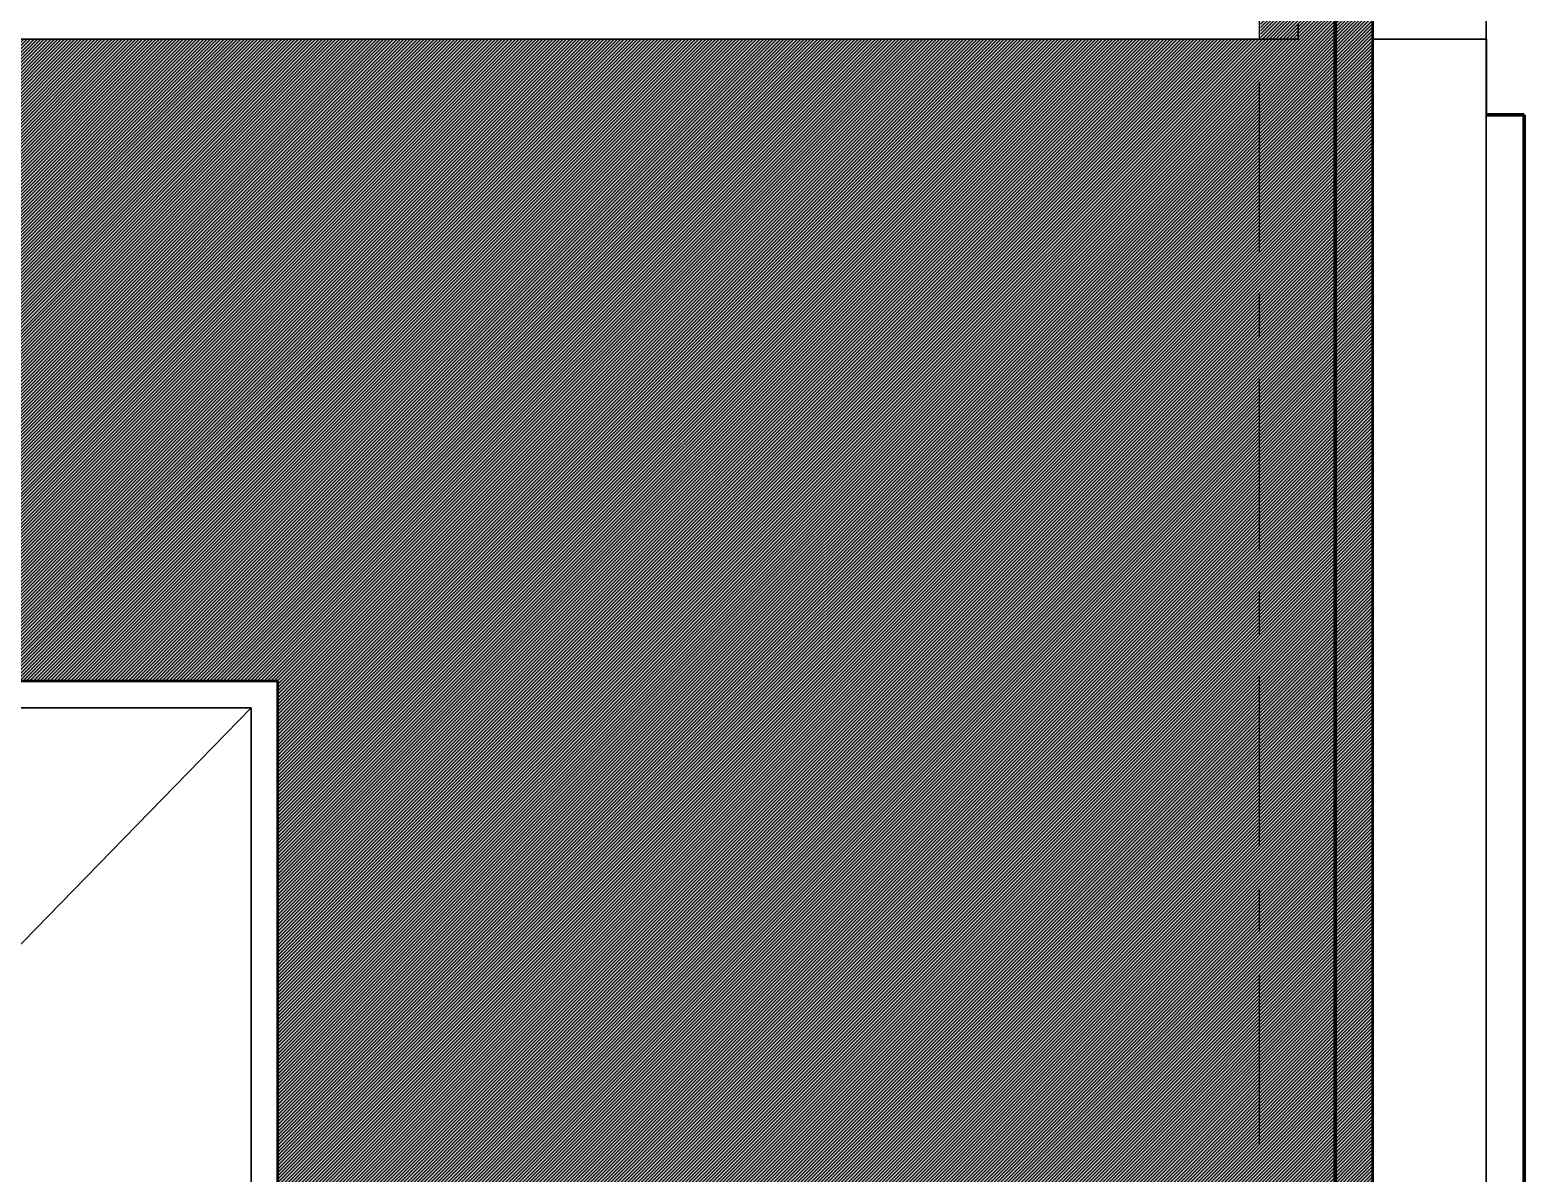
# Model space of a CAD drawing. Header units: millimetres. Extents: x -25371 to 2282244, y -90657 to 147824.
# Drawn here: x 1888571 to 1890549, y 526 to 2040 of the extents above; entities that cross this region are included whole.
import ezdxf
from ezdxf.enums import TextEntityAlignment as Align

# ---------------------------------------------------------------- set-up
doc = ezdxf.new("R2010")
doc.units = ezdxf.units.MM
doc.linetypes.add('CENTER', pattern=[50.8, 31.75, -6.35, 6.35, -6.35])
doc.linetypes.add('TA_GL_000.90000', pattern=[2.475, 0.9, -0.225, 0.225, -0.225, 0.9])
for name, color, linetype in [('000 - 0_SYM_DWG_GRIDLINE_MAIN_COLOR_251', 7, 'Continuous'), ('000 - 0_SYM_DWG_SLOPE-SYM_TEXT_COLOR_3', 7, 'Continuous'), ('000 - CONCRETE_COL_HATCH_', 7, 'Continuous'), ('000 - EXISTING_PRECAST_MAIN_COLOR_1', 7, 'Continuous'), ('000 - GRID', 7, 'CENTER')]:
    doc.layers.add(name, color=color, linetype=linetype)
for name, color, linetype, lineweight in [('A-DETL', 7, 'Continuous', 70), ('A-GENM', 7, 'Continuous', 35), ('A-GLAZ-CURT', 7, 'Continuous', 35), ('A-GLAZ-CWMG', 7, 'Continuous', 35), ('S-COLS-E', 7, 'Continuous', 100), ('WALL-E', 7, 'Continuous', 50)]:
    doc.layers.add(name, color=color, linetype=linetype, lineweight=lineweight)
doc.styles.add('Arial', font='arial.ttf', dxfattribs={"height": 300})
doc.styles.add('TA', font='', dxfattribs={"height": 4.5})
doc.styles.get('TA').set_extended_font_data('Cordia New')

# ---------------------------------------------------------------- blocks, each defined once
blk = doc.blocks.new('System Panel - DPA-AR_Facade_Solid Panel 150mm-5093853-VS01 - ELEVATION 4')
at = {"layer": 'A-GLAZ-CURT', "color": 7}
for p, q in [((4543.2, 106600), (4501.8, 106600)), ((4501.8, 106600), (4641.6, 106600)), ((4641.6, 106600), (4543.2, 106600))]:
    blk.add_line(p, q, dxfattribs=at)
blk = doc.blocks.new('System Panel - DPA-AR_Facade_Solid Panel 150mm-5091727-VS01 - ELEVATION 4')
at = {"layer": 'A-GLAZ-CURT', "color": 7}
for p, q in [((4650.1, 106600), (4501.8, 106600)), ((4650.1, 106600), (4501.8, 106600)), ((4650.1, 106500), (4650.1, 106600)), ((4650.1, 106600), (4650.1, 106500))]:
    blk.add_line(p, q, dxfattribs=at)
blk = doc.blocks.new('System Panel - DPA-AR_Facade_Solid Panel 150mm-5546956-VS01 - ELEVATION 4')
at = {"layer": 'A-GLAZ-CURT', "color": 7}
for p, q in [((4501.8, 106600), (4543.2, 106600)), ((4641.6, 106600), (4501.8, 106600)), ((4641.6, 106600), (4543.2, 106600))]:
    blk.add_line(p, q, dxfattribs=at)
blk = doc.blocks.new('System Panel - DPA-AR_Facade_Solid Panel 150mm-5600074-VS01 - ELEVATION 4')
at = {"layer": 'A-GLAZ-CURT', "color": 7}
for p, q in [((4650, 106600), (4650, 106645)), ((4650, 106645), (4650, 106600)), ((4501.8, 106600), (4650, 106600)), ((4650, 106600), (4501.8, 106600))]:
    blk.add_line(p, q, dxfattribs=at)
blk = doc.blocks.new('System Panel - DPA-AR_Facade_Solid Panel 150mm-5600075-VS01 - ELEVATION 4')
at = {"layer": 'A-GLAZ-CURT', "color": 7}
for p, q in [((4650, 106600), (4650, 106645)), ((4650, 106645), (4650, 106600)), ((4501.8, 106600), (4650, 106600)), ((4650, 106600), (4501.8, 106600))]:
    blk.add_line(p, q, dxfattribs=at)
blk = doc.blocks.new('System Panel - DPA-AR_Facade_Solid Panel 150mm-V68-VS01 - ELEVATION 4')
at = {"layer": 'A-GLAZ-CURT', "color": 7}
for p, q in [((4650, 106600), (4650, 106645)), ((4650, 106645), (4650, 106600)), ((4501.8, 106600), (4650, 106600)), ((4650, 106600), (4501.8, 106600))]:
    blk.add_line(p, q, dxfattribs=at)
blk = doc.blocks.new('DPA_CP_Entrance Canopy Lower - Depth 4200-5687027-VS01 - ELEVATION 4')
at = {"layer": 'A-GLAZ-CURT', "color": 7}
for p, q in [((4401, 106620), (4401, 106600)), ((4401, 106600), (4401, 106620)), ((4401, 106600), (1801, 106600)), ((1801, 106600), (4401, 106600))]:
    blk.add_line(p, q, dxfattribs=at)
blk = doc.blocks.new('DPA_CP_Entrance Canopy Lower - Depth 4200-V69-VS01 - ELEVATION 4')
at = {"layer": 'A-GLAZ-CURT', "color": 7}
for p, q in [((4401, 106620), (4401, 106600)), ((4401, 106600), (4401, 106620)), ((4401, 106600), (1801, 106600)), ((1801, 106600), (4401, 106600))]:
    blk.add_line(p, q, dxfattribs=at)
blk = doc.blocks.new('DPA_CP_Entrance Canopy Lower - Depth 4200-V70-VS01 - ELEVATION 4')
at = {"layer": 'A-GLAZ-CURT', "color": 7}
for p, q in [((4401, 106620), (4401, 106600)), ((4401, 106600), (4401, 106620)), ((4401, 106600), (1801, 106600)), ((1801, 106600), (4401, 106600))]:
    blk.add_line(p, q, dxfattribs=at)
blk = doc.blocks.new('DPA_CP_Entrance Canopy Lower - Depth 4200-V71-VS01 - ELEVATION 4')
at = {"layer": 'A-GLAZ-CURT', "color": 7}
for p, q in [((4401, 106620), (4401, 106600)), ((4401, 106600), (4401, 106620)), ((4401, 106600), (1801, 106600)), ((1801, 106600), (4401, 106600))]:
    blk.add_line(p, q, dxfattribs=at)
blk = doc.blocks.new('DPA_CP_Entrance Canopy Lower - Depth 4200-V72-VS01 - ELEVATION 4')
at = {"layer": 'A-GLAZ-CURT', "color": 7}
for p, q in [((4401, 106620), (4401, 106600)), ((4401, 106600), (4401, 106620)), ((4401, 106600), (1801, 106600)), ((1801, 106600), (4401, 106600))]:
    blk.add_line(p, q, dxfattribs=at)
blk = doc.blocks.new('DPA_CP_Entrance Canopy Lower - Depth 4200-V73-VS01 - ELEVATION 4')
at = {"layer": 'A-GLAZ-CURT', "color": 7}
for p, q in [((4401, 106620), (4401, 106600)), ((4401, 106600), (4401, 106620)), ((4401, 106600), (1801, 106600)), ((1801, 106600), (4401, 106600))]:
    blk.add_line(p, q, dxfattribs=at)
blk = doc.blocks.new('DPA_DR-SG-SW - D4_1100x2150 mm-5440963-VS01 - ELEVATION 4')
at = {"layer": '000 - EXISTING_PRECAST_MAIN_COLOR_1', "color": 7}
for p, q in [((1950, 105750), (3050, 105750)), ((3050, 105750), (1950, 105750)), ((3050, 105750), (3050, 104498.7)), ((3050, 104498.7), (3050, 105750)), ((3015, 105715), (1985, 104657.5)), ((2247.4, 105715), (3015, 105715)), ((3015, 105715), (2247.4, 105715)), ((2247.4, 105715), (3015, 105715)), ((3015, 105715), (2247.4, 105715)), ((3015, 105715), (3015, 104499.8)), ((3015, 105715), (3015, 104499.8)), ((3015, 105715), (3015, 104499.8)), ((3015, 104499.8), (3015, 105715))]:
    blk.add_line(p, q, dxfattribs=at)
blk = doc.blocks.new('DPA_CP_Entrance Louver Grill Vertical Z - Louver Grill Vertical Z-5599431-VS01 - ELEVATION 4')
at = {"layer": 'A-GLAZ-CURT', "color": 7}
for p, q in [((4500, 106500), (4500, 104499.4)), ((4500, 106500), (4500, 104499.4)), ((4500, 106500), (4500, 104499.4)), ((4500, 106500), (4500, 104499.4)), ((4650, 106500), (4700, 106500)), ((4700, 106500), (4650, 106500)), ((4650, 106500), (4700, 106500)), ((4700, 106500), (4650, 106500)), ((4700, 103645), (4700, 106500)), ((4700, 103645), (4700, 106500)), ((4700, 106500), (4700, 103645)), ((4700, 106500), (4700, 103645))]:
    blk.add_line(p, q, dxfattribs=at)
blk = doc.blocks.new('Rectangular Mullion - 45 x 100mm-5599497-VS01 - ELEVATION 4')
at = {"layer": 'A-GLAZ-CWMG', "color": 7}
for p, q in [((4500, 104499.4), (4500, 106500)), ((4500, 106500), (4500, 104499.4))]:
    blk.add_line(p, q, dxfattribs=at)
blk = doc.blocks.new('Rectangular Mullion - 45 x 100mm-5599498-VS01 - ELEVATION 4')
at = {"layer": 'A-GLAZ-CWMG', "color": 7}
for p, q in [((4500, 106500), (4500, 104499.4)), ((4500, 104499.4), (4500, 106500))]:
    blk.add_line(p, q, dxfattribs=at)
blk = doc.blocks.new('DPA_CP_Entrance Louver Grill Vertical Z - Louver Grill Vertical Z-5599499-VS01 - ELEVATION 4')
at = {"layer": 'A-GLAZ-CURT', "color": 7}
for p, q in [((4500, 106500), (4500, 104499.4)), ((4500, 106500), (4500, 104499.4)), ((4500, 106500), (4500, 104499.4)), ((4500, 106500), (4500, 104499.4)), ((4650, 106500), (4700, 106500)), ((4700, 106500), (4650, 106500)), ((4650, 106500), (4700, 106500)), ((4700, 106500), (4650, 106500)), ((4700, 103645), (4700, 106500)), ((4700, 103645), (4700, 106500)), ((4700, 106500), (4700, 103645)), ((4700, 106500), (4700, 103645))]:
    blk.add_line(p, q, dxfattribs=at)
blk = doc.blocks.new('Rectangular Mullion - Mullion_Top_C-Channel-5599266-VS01 - ELEVATION 4')
at = {"layer": 'A-GLAZ-CWMG', "color": 7}
blk.add_line((4500.5, 106600), (4600.5, 106600), dxfattribs=at)
blk = doc.blocks.new('Rectangular Mullion - 45 x 100mm-5599430-VS01 - ELEVATION 4')
at = {"layer": 'A-GLAZ-CWMG', "color": 7}
for p, q in [((4500, 104499.4), (4500, 106500)), ((4500, 106500), (4500, 104499.4))]:
    blk.add_line(p, q, dxfattribs=at)
blk = doc.blocks.new('GM_Louver Grill Vertical Z1 - Z Profile-V93-VS01 - ELEVATION 4')
at = {"layer": 'A-DETL', "color": 7}
for p, q in [((4650, 106500), (4700, 106500)), ((4700, 106500), (4700, 103645))]:
    blk.add_line(p, q, dxfattribs=at)
at = {"layer": 'A-GENM', "color": 7, "lineweight": 9}
for p, q in [((4698, 106500), (4650, 106500)), ((4700, 106500), (4698, 106500)), ((4700, 106500), (4700, 103645)), ((4700, 103645), (4700, 106500))]:
    blk.add_line(p, q, dxfattribs=at)
blk = doc.blocks.new('GM_Louver Grill Vertical Z1 - Z Profile-V94-VS01 - ELEVATION 4')
at = {"layer": 'A-DETL', "color": 7}
for p, q in [((4650, 106500), (4700, 106500)), ((4700, 106500), (4700, 103645))]:
    blk.add_line(p, q, dxfattribs=at)
at = {"layer": 'A-GENM', "color": 7, "lineweight": 9}
for p, q in [((4698, 106500), (4650, 106500)), ((4700, 106500), (4698, 106500)), ((4700, 106500), (4700, 103645)), ((4700, 103645), (4700, 106500))]:
    blk.add_line(p, q, dxfattribs=at)
blk = doc.blocks.new('GM_Louver Grill Vertical Z1 - Z Profile-V95-VS01 - ELEVATION 4')
at = {"layer": 'A-DETL', "color": 7}
for p, q in [((4650, 106500), (4700, 106500)), ((4700, 106500), (4700, 103645))]:
    blk.add_line(p, q, dxfattribs=at)
at = {"layer": 'A-GENM', "color": 7, "lineweight": 9}
for p, q in [((4698, 106500), (4650, 106500)), ((4700, 106500), (4698, 106500)), ((4700, 106500), (4700, 103645)), ((4700, 103645), (4700, 106500))]:
    blk.add_line(p, q, dxfattribs=at)
blk = doc.blocks.new('GM_Louver Grill Vertical Z1 - Z Profile-V96-VS01 - ELEVATION 4')
at = {"layer": 'A-DETL', "color": 7}
for p, q in [((4650, 106500), (4700, 106500)), ((4700, 106500), (4700, 103645))]:
    blk.add_line(p, q, dxfattribs=at)
at = {"layer": 'A-GENM', "color": 7, "lineweight": 9}
for p, q in [((4698, 106500), (4650, 106500)), ((4700, 106500), (4698, 106500)), ((4700, 106500), (4700, 103645)), ((4700, 103645), (4700, 106500))]:
    blk.add_line(p, q, dxfattribs=at)
blk = doc.blocks.new('GM_Louver Grill Vertical Z1 - Z Profile-V97-VS01 - ELEVATION 4')
at = {"layer": 'A-DETL', "color": 7}
for p, q in [((4650, 106500), (4700, 106500)), ((4700, 106500), (4700, 103645))]:
    blk.add_line(p, q, dxfattribs=at)
at = {"layer": 'A-GENM', "color": 7, "lineweight": 9}
for p, q in [((4698, 106500), (4650, 106500)), ((4700, 106500), (4698, 106500)), ((4700, 106500), (4700, 103645)), ((4700, 103645), (4700, 106500))]:
    blk.add_line(p, q, dxfattribs=at)
blk = doc.blocks.new('GM_Louver Grill Vertical Z1 - Z Profile-V98-VS01 - ELEVATION 4')
at = {"layer": 'A-DETL', "color": 7}
for p, q in [((4650, 106500), (4700, 106500)), ((4700, 106500), (4700, 103645))]:
    blk.add_line(p, q, dxfattribs=at)
at = {"layer": 'A-GENM', "color": 7, "lineweight": 9}
for p, q in [((4698, 106500), (4650, 106500)), ((4700, 106500), (4698, 106500)), ((4700, 106500), (4700, 103645)), ((4700, 103645), (4700, 106500))]:
    blk.add_line(p, q, dxfattribs=at)
blk = doc.blocks.new('GM_Louver Grill Vertical Z1 - Z Profile-V99-VS01 - ELEVATION 4')
at = {"layer": 'A-DETL', "color": 7}
for p, q in [((4650, 106500), (4700, 106500)), ((4700, 106500), (4700, 103645))]:
    blk.add_line(p, q, dxfattribs=at)
at = {"layer": 'A-GENM', "color": 7, "lineweight": 9}
for p, q in [((4698, 106500), (4650, 106500)), ((4700, 106500), (4698, 106500)), ((4700, 106500), (4700, 103645)), ((4700, 103645), (4700, 106500))]:
    blk.add_line(p, q, dxfattribs=at)
blk = doc.blocks.new('GM_Louver Grill Vertical Z1 - Z Profile-V100-VS01 - ELEVATION 4')
at = {"layer": 'A-DETL', "color": 7}
for p, q in [((4650, 106500), (4700, 106500)), ((4700, 106500), (4700, 103645))]:
    blk.add_line(p, q, dxfattribs=at)
at = {"layer": 'A-GENM', "color": 7, "lineweight": 9}
for p, q in [((4698, 106500), (4650, 106500)), ((4700, 106500), (4698, 106500)), ((4700, 106500), (4700, 103645)), ((4700, 103645), (4700, 106500))]:
    blk.add_line(p, q, dxfattribs=at)
blk = doc.blocks.new('GM_Louver Grill Vertical Z1 - Z Profile-V101-VS01 - ELEVATION 4')
at = {"layer": 'A-DETL', "color": 7}
for p, q in [((4650, 106500), (4700, 106500)), ((4700, 106500), (4700, 103645))]:
    blk.add_line(p, q, dxfattribs=at)
at = {"layer": 'A-GENM', "color": 7, "lineweight": 9}
for p, q in [((4698, 106500), (4650, 106500)), ((4700, 106500), (4698, 106500)), ((4700, 106500), (4700, 103645)), ((4700, 103645), (4700, 106500))]:
    blk.add_line(p, q, dxfattribs=at)
blk = doc.blocks.new('GM_Louver Grill Vertical Z1 - Z Profile-V102-VS01 - ELEVATION 4')
at = {"layer": 'A-DETL', "color": 7}
for p, q in [((4650, 106500), (4700, 106500)), ((4700, 106500), (4700, 103645))]:
    blk.add_line(p, q, dxfattribs=at)
at = {"layer": 'A-GENM', "color": 7, "lineweight": 9}
for p, q in [((4698, 106500), (4650, 106500)), ((4700, 106500), (4698, 106500)), ((4700, 106500), (4700, 103645)), ((4700, 103645), (4700, 106500))]:
    blk.add_line(p, q, dxfattribs=at)
blk = doc.blocks.new('GM_Louver Grill Vertical Z1 - Z Profile-V103-VS01 - ELEVATION 4')
at = {"layer": 'A-DETL', "color": 7}
for p, q in [((4650, 106500), (4700, 106500)), ((4700, 106500), (4700, 103645))]:
    blk.add_line(p, q, dxfattribs=at)
at = {"layer": 'A-GENM', "color": 7, "lineweight": 9}
for p, q in [((4698, 106500), (4650, 106500)), ((4700, 106500), (4698, 106500)), ((4700, 106500), (4700, 103645)), ((4700, 103645), (4700, 106500))]:
    blk.add_line(p, q, dxfattribs=at)
blk = doc.blocks.new('GM_Louver Grill Vertical Z1 - Z Profile-V104-VS01 - ELEVATION 4')
at = {"layer": 'A-DETL', "color": 7}
for p, q in [((4650, 106500), (4700, 106500)), ((4700, 106500), (4700, 103645))]:
    blk.add_line(p, q, dxfattribs=at)
at = {"layer": 'A-GENM', "color": 7, "lineweight": 9}
for p, q in [((4698, 106500), (4650, 106500)), ((4700, 106500), (4698, 106500)), ((4700, 106500), (4700, 103645)), ((4700, 103645), (4700, 106500))]:
    blk.add_line(p, q, dxfattribs=at)
blk = doc.blocks.new('GM_Louver Grill Vertical Z1 - Z Profile-V105-VS01 - ELEVATION 4')
at = {"layer": 'A-DETL', "color": 7}
for p, q in [((4650, 106500), (4700, 106500)), ((4700, 106500), (4700, 103645))]:
    blk.add_line(p, q, dxfattribs=at)
at = {"layer": 'A-GENM', "color": 7, "lineweight": 9}
for p, q in [((4698, 106500), (4650, 106500)), ((4700, 106500), (4698, 106500)), ((4700, 106500), (4700, 103645)), ((4700, 103645), (4700, 106500))]:
    blk.add_line(p, q, dxfattribs=at)
blk = doc.blocks.new('GM_Louver Grill Vertical Z1 - Z Profile-V106-VS01 - ELEVATION 4')
at = {"layer": 'A-DETL', "color": 7}
for p, q in [((4650, 106500), (4700, 106500)), ((4700, 106500), (4700, 103645))]:
    blk.add_line(p, q, dxfattribs=at)
at = {"layer": 'A-GENM', "color": 7, "lineweight": 9}
for p, q in [((4698, 106500), (4650, 106500)), ((4700, 106500), (4698, 106500)), ((4700, 106500), (4700, 103645)), ((4700, 103645), (4700, 106500))]:
    blk.add_line(p, q, dxfattribs=at)
blk = doc.blocks.new('GM_Louver Grill Vertical Z1 - Z Profile-V107-VS01 - ELEVATION 4')
at = {"layer": 'A-DETL', "color": 7}
for p, q in [((4650, 106500), (4700, 106500)), ((4700, 106500), (4700, 103645))]:
    blk.add_line(p, q, dxfattribs=at)
at = {"layer": 'A-GENM', "color": 7, "lineweight": 9}
for p, q in [((4698, 106500), (4650, 106500)), ((4700, 106500), (4698, 106500)), ((4700, 106500), (4700, 103645)), ((4700, 103645), (4700, 106500))]:
    blk.add_line(p, q, dxfattribs=at)
blk = doc.blocks.new('GM_Louver Grill Vertical Z1 - Z Profile-V108-VS01 - ELEVATION 4')
at = {"layer": 'A-DETL', "color": 7}
for p, q in [((4650, 106500), (4700, 106500)), ((4700, 106500), (4700, 103645))]:
    blk.add_line(p, q, dxfattribs=at)
at = {"layer": 'A-GENM', "color": 7, "lineweight": 9}
for p, q in [((4698, 106500), (4650, 106500)), ((4700, 106500), (4698, 106500)), ((4700, 106500), (4700, 103645)), ((4700, 103645), (4700, 106500))]:
    blk.add_line(p, q, dxfattribs=at)
blk = doc.blocks.new('GM_Louver Grill Vertical Z1 - Z Profile-V109-VS01 - ELEVATION 4')
at = {"layer": 'A-DETL', "color": 7}
for p, q in [((4650, 106500), (4700, 106500)), ((4700, 106500), (4700, 103645))]:
    blk.add_line(p, q, dxfattribs=at)
at = {"layer": 'A-GENM', "color": 7, "lineweight": 9}
for p, q in [((4698, 106500), (4650, 106500)), ((4700, 106500), (4698, 106500)), ((4700, 106500), (4700, 103645)), ((4700, 103645), (4700, 106500))]:
    blk.add_line(p, q, dxfattribs=at)
blk = doc.blocks.new('Rectangular Mullion - Mullion_Top_C-Channel-5599267-VS01 - ELEVATION 4')
at = {"layer": 'A-GLAZ-CWMG', "color": 7}
blk.add_line((4600.5, 106600), (4500.5, 106600), dxfattribs=at)
blk = doc.blocks.new('GM_Louver Grill Vertical Z1 - Z Profile-V110-VS01 - ELEVATION 4')
at = {"layer": 'A-DETL', "color": 7}
for p, q in [((4650, 106500), (4700, 106500)), ((4700, 106500), (4700, 103645))]:
    blk.add_line(p, q, dxfattribs=at)
at = {"layer": 'A-GENM', "color": 7, "lineweight": 9}
for p, q in [((4698, 106500), (4650, 106500)), ((4700, 106500), (4698, 106500)), ((4700, 106500), (4700, 103645)), ((4700, 103645), (4700, 106500))]:
    blk.add_line(p, q, dxfattribs=at)
blk = doc.blocks.new('GM_Louver Grill Vertical Z1 - Z Profile-V111-VS01 - ELEVATION 4')
at = {"layer": 'A-DETL', "color": 7}
for p, q in [((4650, 106500), (4700, 106500)), ((4700, 106500), (4700, 103645))]:
    blk.add_line(p, q, dxfattribs=at)
at = {"layer": 'A-GENM', "color": 7, "lineweight": 9}
for p, q in [((4698, 106500), (4650, 106500)), ((4700, 106500), (4698, 106500)), ((4700, 106500), (4700, 103645)), ((4700, 103645), (4700, 106500))]:
    blk.add_line(p, q, dxfattribs=at)
blk = doc.blocks.new('GM_Louver Grill Vertical Z1 - Z Profile-V112-VS01 - ELEVATION 4')
at = {"layer": 'A-DETL', "color": 7}
for p, q in [((4650, 106500), (4700, 106500)), ((4700, 106500), (4700, 103645))]:
    blk.add_line(p, q, dxfattribs=at)
at = {"layer": 'A-GENM', "color": 7, "lineweight": 9}
for p, q in [((4698, 106500), (4650, 106500)), ((4700, 106500), (4698, 106500)), ((4700, 106500), (4700, 103645)), ((4700, 103645), (4700, 106500))]:
    blk.add_line(p, q, dxfattribs=at)
blk = doc.blocks.new('GM_Louver Grill Vertical Z1 - Z Profile-V113-VS01 - ELEVATION 4')
at = {"layer": 'A-DETL', "color": 7}
for p, q in [((4650, 106500), (4700, 106500)), ((4700, 106500), (4700, 103645))]:
    blk.add_line(p, q, dxfattribs=at)
at = {"layer": 'A-GENM', "color": 7, "lineweight": 9}
for p, q in [((4698, 106500), (4650, 106500)), ((4700, 106500), (4698, 106500)), ((4700, 106500), (4700, 103645)), ((4700, 103645), (4700, 106500))]:
    blk.add_line(p, q, dxfattribs=at)
blk = doc.blocks.new('GM_Louver Grill Vertical Z1 - Z Profile-V114-VS01 - ELEVATION 4')
at = {"layer": 'A-DETL', "color": 7}
for p, q in [((4650, 106500), (4700, 106500)), ((4700, 106500), (4700, 103645))]:
    blk.add_line(p, q, dxfattribs=at)
at = {"layer": 'A-GENM', "color": 7, "lineweight": 9}
for p, q in [((4698, 106500), (4650, 106500)), ((4700, 106500), (4698, 106500)), ((4700, 106500), (4700, 103645)), ((4700, 103645), (4700, 106500))]:
    blk.add_line(p, q, dxfattribs=at)
blk = doc.blocks.new('GM_Louver Grill Vertical Z1 - Z Profile-V115-VS01 - ELEVATION 4')
at = {"layer": 'A-DETL', "color": 7}
for p, q in [((4650, 106500), (4700, 106500)), ((4700, 106500), (4700, 103645))]:
    blk.add_line(p, q, dxfattribs=at)
at = {"layer": 'A-GENM', "color": 7, "lineweight": 9}
for p, q in [((4698, 106500), (4650, 106500)), ((4700, 106500), (4698, 106500)), ((4700, 106500), (4700, 103645)), ((4700, 103645), (4700, 106500))]:
    blk.add_line(p, q, dxfattribs=at)
blk = doc.blocks.new('GM_Louver Grill Vertical Z1 - Z Profile-V116-VS01 - ELEVATION 4')
at = {"layer": 'A-DETL', "color": 7}
for p, q in [((4650, 106500), (4700, 106500)), ((4700, 106500), (4700, 103645))]:
    blk.add_line(p, q, dxfattribs=at)
at = {"layer": 'A-GENM', "color": 7, "lineweight": 9}
for p, q in [((4698, 106500), (4650, 106500)), ((4700, 106500), (4698, 106500)), ((4700, 106500), (4700, 103645)), ((4700, 103645), (4700, 106500))]:
    blk.add_line(p, q, dxfattribs=at)
blk = doc.blocks.new('GM_Louver Grill Vertical Z1 - Z Profile-V117-VS01 - ELEVATION 4')
at = {"layer": 'A-DETL', "color": 7}
for p, q in [((4650, 106500), (4700, 106500)), ((4700, 106500), (4700, 103645))]:
    blk.add_line(p, q, dxfattribs=at)
at = {"layer": 'A-GENM', "color": 7, "lineweight": 9}
for p, q in [((4698, 106500), (4650, 106500)), ((4700, 106500), (4698, 106500)), ((4700, 106500), (4700, 103645)), ((4700, 103645), (4700, 106500))]:
    blk.add_line(p, q, dxfattribs=at)
blk = doc.blocks.new('GM_Louver Grill Vertical Z1 - Z Profile-V118-VS01 - ELEVATION 4')
at = {"layer": 'A-DETL', "color": 7}
for p, q in [((4650, 106500), (4700, 106500)), ((4700, 106500), (4700, 103645))]:
    blk.add_line(p, q, dxfattribs=at)
at = {"layer": 'A-GENM', "color": 7, "lineweight": 9}
for p, q in [((4698, 106500), (4650, 106500)), ((4700, 106500), (4698, 106500)), ((4700, 106500), (4700, 103645)), ((4700, 103645), (4700, 106500))]:
    blk.add_line(p, q, dxfattribs=at)
blk = doc.blocks.new('GM_Louver Grill Vertical Z1 - Z Profile-V119-VS01 - ELEVATION 4')
at = {"layer": 'A-DETL', "color": 7}
for p, q in [((4650, 106500), (4700, 106500)), ((4700, 106500), (4700, 103645))]:
    blk.add_line(p, q, dxfattribs=at)
at = {"layer": 'A-GENM', "color": 7, "lineweight": 9}
for p, q in [((4698, 106500), (4650, 106500)), ((4700, 106500), (4698, 106500)), ((4700, 106500), (4700, 103645)), ((4700, 103645), (4700, 106500))]:
    blk.add_line(p, q, dxfattribs=at)
blk = doc.blocks.new('GM_Louver Grill Vertical Z1 - Z Profile-V120-VS01 - ELEVATION 4')
at = {"layer": 'A-DETL', "color": 7}
for p, q in [((4650, 106500), (4700, 106500)), ((4700, 106500), (4700, 103645))]:
    blk.add_line(p, q, dxfattribs=at)
at = {"layer": 'A-GENM', "color": 7, "lineweight": 9}
for p, q in [((4698, 106500), (4650, 106500)), ((4700, 106500), (4698, 106500)), ((4700, 106500), (4700, 103645)), ((4700, 103645), (4700, 106500))]:
    blk.add_line(p, q, dxfattribs=at)
blk = doc.blocks.new('GM_Louver Grill Vertical Z1 - Z Profile-V121-VS01 - ELEVATION 4')
at = {"layer": 'A-DETL', "color": 7}
for p, q in [((4650, 106500), (4700, 106500)), ((4700, 106500), (4700, 103645))]:
    blk.add_line(p, q, dxfattribs=at)
at = {"layer": 'A-GENM', "color": 7, "lineweight": 9}
for p, q in [((4698, 106500), (4650, 106500)), ((4700, 106500), (4698, 106500)), ((4700, 106500), (4700, 103645)), ((4700, 103645), (4700, 106500))]:
    blk.add_line(p, q, dxfattribs=at)
blk = doc.blocks.new('GM_Louver Grill Vertical Z1 - Z Profile-V122-VS01 - ELEVATION 4')
at = {"layer": 'A-DETL', "color": 7}
for p, q in [((4650, 106500), (4700, 106500)), ((4700, 106500), (4700, 103645))]:
    blk.add_line(p, q, dxfattribs=at)
at = {"layer": 'A-GENM', "color": 7, "lineweight": 9}
for p, q in [((4698, 106500), (4650, 106500)), ((4700, 106500), (4698, 106500)), ((4700, 106500), (4700, 103645)), ((4700, 103645), (4700, 106500))]:
    blk.add_line(p, q, dxfattribs=at)
blk = doc.blocks.new('GM_Louver Grill Vertical Z1 - Z Profile-V123-VS01 - ELEVATION 4')
at = {"layer": 'A-DETL', "color": 7}
for p, q in [((4650, 106500), (4700, 106500)), ((4700, 106500), (4700, 103645))]:
    blk.add_line(p, q, dxfattribs=at)
at = {"layer": 'A-GENM', "color": 7, "lineweight": 9}
for p, q in [((4698, 106500), (4650, 106500)), ((4700, 106500), (4698, 106500)), ((4700, 106500), (4700, 103645)), ((4700, 103645), (4700, 106500))]:
    blk.add_line(p, q, dxfattribs=at)
blk = doc.blocks.new('GM_Louver Grill Vertical Z1 - Z Profile-V124-VS01 - ELEVATION 4')
at = {"layer": 'A-DETL', "color": 7}
for p, q in [((4650, 106500), (4700, 106500)), ((4700, 106500), (4700, 103645))]:
    blk.add_line(p, q, dxfattribs=at)
at = {"layer": 'A-GENM', "color": 7, "lineweight": 9}
for p, q in [((4698, 106500), (4650, 106500)), ((4700, 106500), (4698, 106500)), ((4700, 106500), (4700, 103645)), ((4700, 103645), (4700, 106500))]:
    blk.add_line(p, q, dxfattribs=at)
blk = doc.blocks.new('GM_Louver Grill Vertical Z1 - Z Profile-V125-VS01 - ELEVATION 4')
at = {"layer": 'A-DETL', "color": 7}
for p, q in [((4650, 106500), (4700, 106500)), ((4700, 106500), (4700, 103645))]:
    blk.add_line(p, q, dxfattribs=at)
at = {"layer": 'A-GENM', "color": 7, "lineweight": 9}
for p, q in [((4698, 106500), (4650, 106500)), ((4700, 106500), (4698, 106500)), ((4700, 106500), (4700, 103645)), ((4700, 103645), (4700, 106500))]:
    blk.add_line(p, q, dxfattribs=at)
blk = doc.blocks.new('GM_Louver Grill Vertical Z1 - Z Profile-V126-VS01 - ELEVATION 4')
at = {"layer": 'A-DETL', "color": 7}
for p, q in [((4650, 106500), (4700, 106500)), ((4700, 106500), (4700, 103645))]:
    blk.add_line(p, q, dxfattribs=at)
at = {"layer": 'A-GENM', "color": 7, "lineweight": 9}
for p, q in [((4698, 106500), (4650, 106500)), ((4700, 106500), (4698, 106500)), ((4700, 106500), (4700, 103645)), ((4700, 103645), (4700, 106500))]:
    blk.add_line(p, q, dxfattribs=at)
blk = doc.blocks.new('GM_Louver Grill Vertical Z1 - Z Profile-V127-VS01 - ELEVATION 4')
at = {"layer": 'A-DETL', "color": 7}
for p, q in [((4650, 106500), (4700, 106500)), ((4700, 106500), (4700, 103645))]:
    blk.add_line(p, q, dxfattribs=at)
at = {"layer": 'A-GENM', "color": 7, "lineweight": 9}
for p, q in [((4698, 106500), (4650, 106500)), ((4700, 106500), (4698, 106500)), ((4700, 106500), (4700, 103645)), ((4700, 103645), (4700, 106500))]:
    blk.add_line(p, q, dxfattribs=at)
blk = doc.blocks.new('System Panel - DPA-AR_Facade_Solid Panel 150mm-5598975-VS01 - ELEVATION 4')
at = {"layer": 'A-GLAZ-CURT', "color": 7}
for p, q in [((4500, 104499.4), (4500, 106600)), ((4500, 106600), (4500, 104499.4)), ((4650, 106600), (4500, 106600)), ((4650, 106600), (4500, 106600)), ((4650, 103500), (4650, 106600)), ((4650, 106600), (4650, 106600)), ((4650, 106600), (4650, 103500))]:
    blk.add_line(p, q, dxfattribs=at)
blk = doc.blocks.new('System Panel - DPA-AR_Facade_Solid Panel 150mm-V128-VS01 - ELEVATION 4')
at = {"layer": 'A-GLAZ-CURT', "color": 7}
for p, q in [((4500, 104499.4), (4500, 106600)), ((4650, 106600), (4500, 106600)), ((4650, 106600), (4501.8, 106600)), ((4650, 106500), (4650, 106600)), ((4650, 106600), (4650, 106500))]:
    blk.add_line(p, q, dxfattribs=at)
blk = doc.blocks.new('Rectangular Mullion - 45 x 100mm-V132-VS01 - ELEVATION 4')
at = {"layer": 'A-GLAZ-CWMG', "color": 7}
for p, q in [((4500, 106600), (4500, 106645)), ((4600, 106600), (4500, 106600))]:
    blk.add_line(p, q, dxfattribs=at)
blk = doc.blocks.new('Rectangular Mullion - 45 x 100mm-V149-VS01 - ELEVATION 4')
at = {"layer": 'A-GLAZ-CWMG', "color": 7}
for p, q in [((4500, 106645), (4500, 106600)), ((4500, 106600), (4600, 106600))]:
    blk.add_line(p, q, dxfattribs=at)
blk = doc.blocks.new('System Panel - DPA-AR_Facade_Solid Panel 150mm-V168-VS01 - ELEVATION 4')
at = {"layer": 'A-GLAZ-CURT', "color": 7}
for p, q in [((4650, 106600), (4650, 108700)), ((4650, 108700), (4650, 106600)), ((4500, 106600), (4500, 106800)), ((4500, 106800), (4500, 106600)), ((4500, 106600), (4650, 106600)), ((4650, 106600), (4500, 106600)), ((4650, 106600), (4650, 106600))]:
    blk.add_line(p, q, dxfattribs=at)
blk = doc.blocks.new('System Panel - DPA-AR_Facade_Solid Panel 150mm-V169-VS01 - ELEVATION 4')
at = {"layer": 'A-GLAZ-CURT', "color": 7}
for p, q in [((4500, 106600), (4500, 106800)), ((4650, 106600), (4650, 106645)), ((4650, 106645), (4650, 106600)), ((4650, 106600), (4500, 106600)), ((4501.8, 106600), (4650, 106600))]:
    blk.add_line(p, q, dxfattribs=at)
blk = doc.blocks.new('C-1-VS01_REV00_20260616-140725_ELEVATION_4_EX')
at = {"layer": '000 - CONCRETE_COL_HATCH_'}
h = blk.add_hatch(dxfattribs=at)
h.set_pattern_fill('AR-CONC', scale=0.05, angle=-2e-15)
h.paths.add_polyline_path([(16572.8, 106950), (14053.6, 107184.7), (14054.3, 106600), (16572.8, 106600)])
h.paths.add_polyline_path([(15271.8, 105750), (15271.8, 103600), (16721.8, 103600), (16721.8, 108700), (14053.6, 108700), (14053.6, 107184.7), (14053.6, 103600), (14171.8, 103600), (14171.8, 105750)])
h = blk.add_hatch(dxfattribs=at)
h.set_pattern_fill('ANSI31', angle=-2e-15)
h.paths.add_polyline_path([(16572.8, 106950), (14053.6, 107184.7), (14054.3, 106600), (16572.8, 106600)])
h.paths.add_polyline_path([(15271.8, 105750), (15271.8, 103600), (16721.8, 103600), (16721.8, 108700), (14053.6, 108700), (14053.6, 107184.7), (14053.6, 103600), (14171.8, 103600), (14171.8, 105750)])
at = {"color": 7}
blk.add_lwpolyline([(14053.6, 103600), (16721.8, 103600), (16721.8, 108700), (14053.6, 108700)], close=True, dxfattribs=at)
at = {"layer": 'S-COLS-E', "color": 7}
blk.add_line((16671.8, 106800), (16671.8, 104500), dxfattribs=at)
at = {"layer": 'WALL-E', "color": 7}
for p, q in [((16671.8, 104500), (16671.8, 106800)), ((16721.8, 104499.4), (16721.8, 106800)), ((16721.8, 104499.4), (16721.8, 106800)), ((15271.8, 105750), (14591.8, 105750)), ((15271.8, 105750), (15271.8, 104498.7)), ((15271.8, 105750), (15271.8, 104498.7))]:
    blk.add_line(p, q, dxfattribs=at)
at = {"layer": '000 - EXISTING_PRECAST_MAIN_COLOR_1', "color": 7}
blk.add_blockref('DPA_DR-SG-SW - D4_1100x2150 mm-5440963-VS01 - ELEVATION 4', (12221.8, 0), dxfattribs=at)
at = {"layer": 'A-GENM', "color": 7}
for name in ['GM_Louver Grill Vertical Z1 - Z Profile-V93-VS01 - ELEVATION 4', 'GM_Louver Grill Vertical Z1 - Z Profile-V94-VS01 - ELEVATION 4', 'GM_Louver Grill Vertical Z1 - Z Profile-V95-VS01 - ELEVATION 4', 'GM_Louver Grill Vertical Z1 - Z Profile-V96-VS01 - ELEVATION 4', 'GM_Louver Grill Vertical Z1 - Z Profile-V97-VS01 - ELEVATION 4', 'GM_Louver Grill Vertical Z1 - Z Profile-V98-VS01 - ELEVATION 4', 'GM_Louver Grill Vertical Z1 - Z Profile-V99-VS01 - ELEVATION 4', 'GM_Louver Grill Vertical Z1 - Z Profile-V100-VS01 - ELEVATION 4', 'GM_Louver Grill Vertical Z1 - Z Profile-V101-VS01 - ELEVATION 4', 'GM_Louver Grill Vertical Z1 - Z Profile-V102-VS01 - ELEVATION 4', 'GM_Louver Grill Vertical Z1 - Z Profile-V103-VS01 - ELEVATION 4', 'GM_Louver Grill Vertical Z1 - Z Profile-V104-VS01 - ELEVATION 4', 'GM_Louver Grill Vertical Z1 - Z Profile-V105-VS01 - ELEVATION 4', 'GM_Louver Grill Vertical Z1 - Z Profile-V106-VS01 - ELEVATION 4', 'GM_Louver Grill Vertical Z1 - Z Profile-V107-VS01 - ELEVATION 4', 'GM_Louver Grill Vertical Z1 - Z Profile-V108-VS01 - ELEVATION 4', 'GM_Louver Grill Vertical Z1 - Z Profile-V109-VS01 - ELEVATION 4', 'GM_Louver Grill Vertical Z1 - Z Profile-V110-VS01 - ELEVATION 4', 'GM_Louver Grill Vertical Z1 - Z Profile-V111-VS01 - ELEVATION 4', 'GM_Louver Grill Vertical Z1 - Z Profile-V112-VS01 - ELEVATION 4', 'GM_Louver Grill Vertical Z1 - Z Profile-V113-VS01 - ELEVATION 4', 'GM_Louver Grill Vertical Z1 - Z Profile-V114-VS01 - ELEVATION 4', 'GM_Louver Grill Vertical Z1 - Z Profile-V115-VS01 - ELEVATION 4', 'GM_Louver Grill Vertical Z1 - Z Profile-V116-VS01 - ELEVATION 4', 'GM_Louver Grill Vertical Z1 - Z Profile-V117-VS01 - ELEVATION 4', 'GM_Louver Grill Vertical Z1 - Z Profile-V118-VS01 - ELEVATION 4', 'GM_Louver Grill Vertical Z1 - Z Profile-V119-VS01 - ELEVATION 4', 'GM_Louver Grill Vertical Z1 - Z Profile-V120-VS01 - ELEVATION 4', 'GM_Louver Grill Vertical Z1 - Z Profile-V121-VS01 - ELEVATION 4', 'GM_Louver Grill Vertical Z1 - Z Profile-V122-VS01 - ELEVATION 4', 'GM_Louver Grill Vertical Z1 - Z Profile-V123-VS01 - ELEVATION 4', 'GM_Louver Grill Vertical Z1 - Z Profile-V124-VS01 - ELEVATION 4', 'GM_Louver Grill Vertical Z1 - Z Profile-V125-VS01 - ELEVATION 4', 'GM_Louver Grill Vertical Z1 - Z Profile-V126-VS01 - ELEVATION 4', 'GM_Louver Grill Vertical Z1 - Z Profile-V127-VS01 - ELEVATION 4']:
    blk.add_blockref(name, (12221.8, 0), dxfattribs=at)
at = {"layer": 'A-GLAZ-CURT', "color": 7}
for name in ['DPA_CP_Entrance Canopy Lower - Depth 4200-5687027-VS01 - ELEVATION 4', 'DPA_CP_Entrance Canopy Lower - Depth 4200-V69-VS01 - ELEVATION 4', 'DPA_CP_Entrance Canopy Lower - Depth 4200-V70-VS01 - ELEVATION 4', 'DPA_CP_Entrance Canopy Lower - Depth 4200-V71-VS01 - ELEVATION 4', 'DPA_CP_Entrance Canopy Lower - Depth 4200-V72-VS01 - ELEVATION 4', 'DPA_CP_Entrance Canopy Lower - Depth 4200-V73-VS01 - ELEVATION 4', 'System Panel - DPA-AR_Facade_Solid Panel 150mm-5546956-VS01 - ELEVATION 4', 'System Panel - DPA-AR_Facade_Solid Panel 150mm-5600074-VS01 - ELEVATION 4', 'System Panel - DPA-AR_Facade_Solid Panel 150mm-5600075-VS01 - ELEVATION 4', 'System Panel - DPA-AR_Facade_Solid Panel 150mm-V68-VS01 - ELEVATION 4', 'System Panel - DPA-AR_Facade_Solid Panel 150mm-V168-VS01 - ELEVATION 4', 'System Panel - DPA-AR_Facade_Solid Panel 150mm-V169-VS01 - ELEVATION 4', 'System Panel - DPA-AR_Facade_Solid Panel 150mm-5093853-VS01 - ELEVATION 4', 'System Panel - DPA-AR_Facade_Solid Panel 150mm-5598975-VS01 - ELEVATION 4', 'System Panel - DPA-AR_Facade_Solid Panel 150mm-V128-VS01 - ELEVATION 4', 'System Panel - DPA-AR_Facade_Solid Panel 150mm-5091727-VS01 - ELEVATION 4', 'DPA_CP_Entrance Louver Grill Vertical Z - Louver Grill Vertical Z-5599431-VS01 - ELEVATION 4', 'DPA_CP_Entrance Louver Grill Vertical Z - Louver Grill Vertical Z-5599499-VS01 - ELEVATION 4']:
    blk.add_blockref(name, (12221.8, 0), dxfattribs=at)
at = {"layer": 'A-GLAZ-CWMG', "color": 7}
for name in ['Rectangular Mullion - 45 x 100mm-V132-VS01 - ELEVATION 4', 'Rectangular Mullion - 45 x 100mm-V149-VS01 - ELEVATION 4', 'Rectangular Mullion - Mullion_Top_C-Channel-5599266-VS01 - ELEVATION 4', 'Rectangular Mullion - Mullion_Top_C-Channel-5599267-VS01 - ELEVATION 4', 'Rectangular Mullion - 45 x 100mm-5599497-VS01 - ELEVATION 4', 'Rectangular Mullion - 45 x 100mm-5599498-VS01 - ELEVATION 4', 'Rectangular Mullion - 45 x 100mm-5599430-VS01 - ELEVATION 4']:
    blk.add_blockref(name, (12221.8, 0), dxfattribs=at)
blk = doc.blocks.new('*U459')
at = {"layer": '000 - 0_SYM_DWG_GRIDLINE_MAIN_COLOR_251', "color": 7, "linetype": 'ByBlock', "ltscale": 5}
blk.add_line((20, 0), (-181.5, 0), dxfattribs=at)
at = {"color": 7, "style": 'TA', "flags": 1}
blk.add_attdef('LOCATION', (6, -6), '', height=4.5, rotation=270, dxfattribs=at)
at = {"layer": '000 - 0_SYM_DWG_SLOPE-SYM_TEXT_COLOR_3', "color": 7, "style": 'Arial'}
blk.add_attdef('GRID-HEAD', text='', height=4, rotation=90, dxfattribs=at).set_placement((40, 0), align=Align.MIDDLE_CENTER)
blk = doc.blocks.new('C-1-VS01_REV00_20260616-141122_ELEVATION_4_DIMS')
at = {"layer": '000 - GRID', "color": 7, "linetype": 'TA_GL_000.90000', "xscale": 50.00000000000004, "yscale": 50.00000000000004, "zscale": 50.00000000000004, "rotation": 270}
blk.add_blockref('*U459', (16571.8, 100625), dxfattribs=at)

msp = doc.modelspace()

# ---------------------------------------------------------------- block references
at = {"color": 7}
for name in ['C-1-VS01_REV00_20260616-141122_ELEVATION_4_DIMS', 'C-1-VS01_REV00_20260616-140725_ELEVATION_4_EX']:
    msp.add_blockref(name, (1873627.43, -104572.744), dxfattribs=at)

doc.saveas('drawing.dxf')
